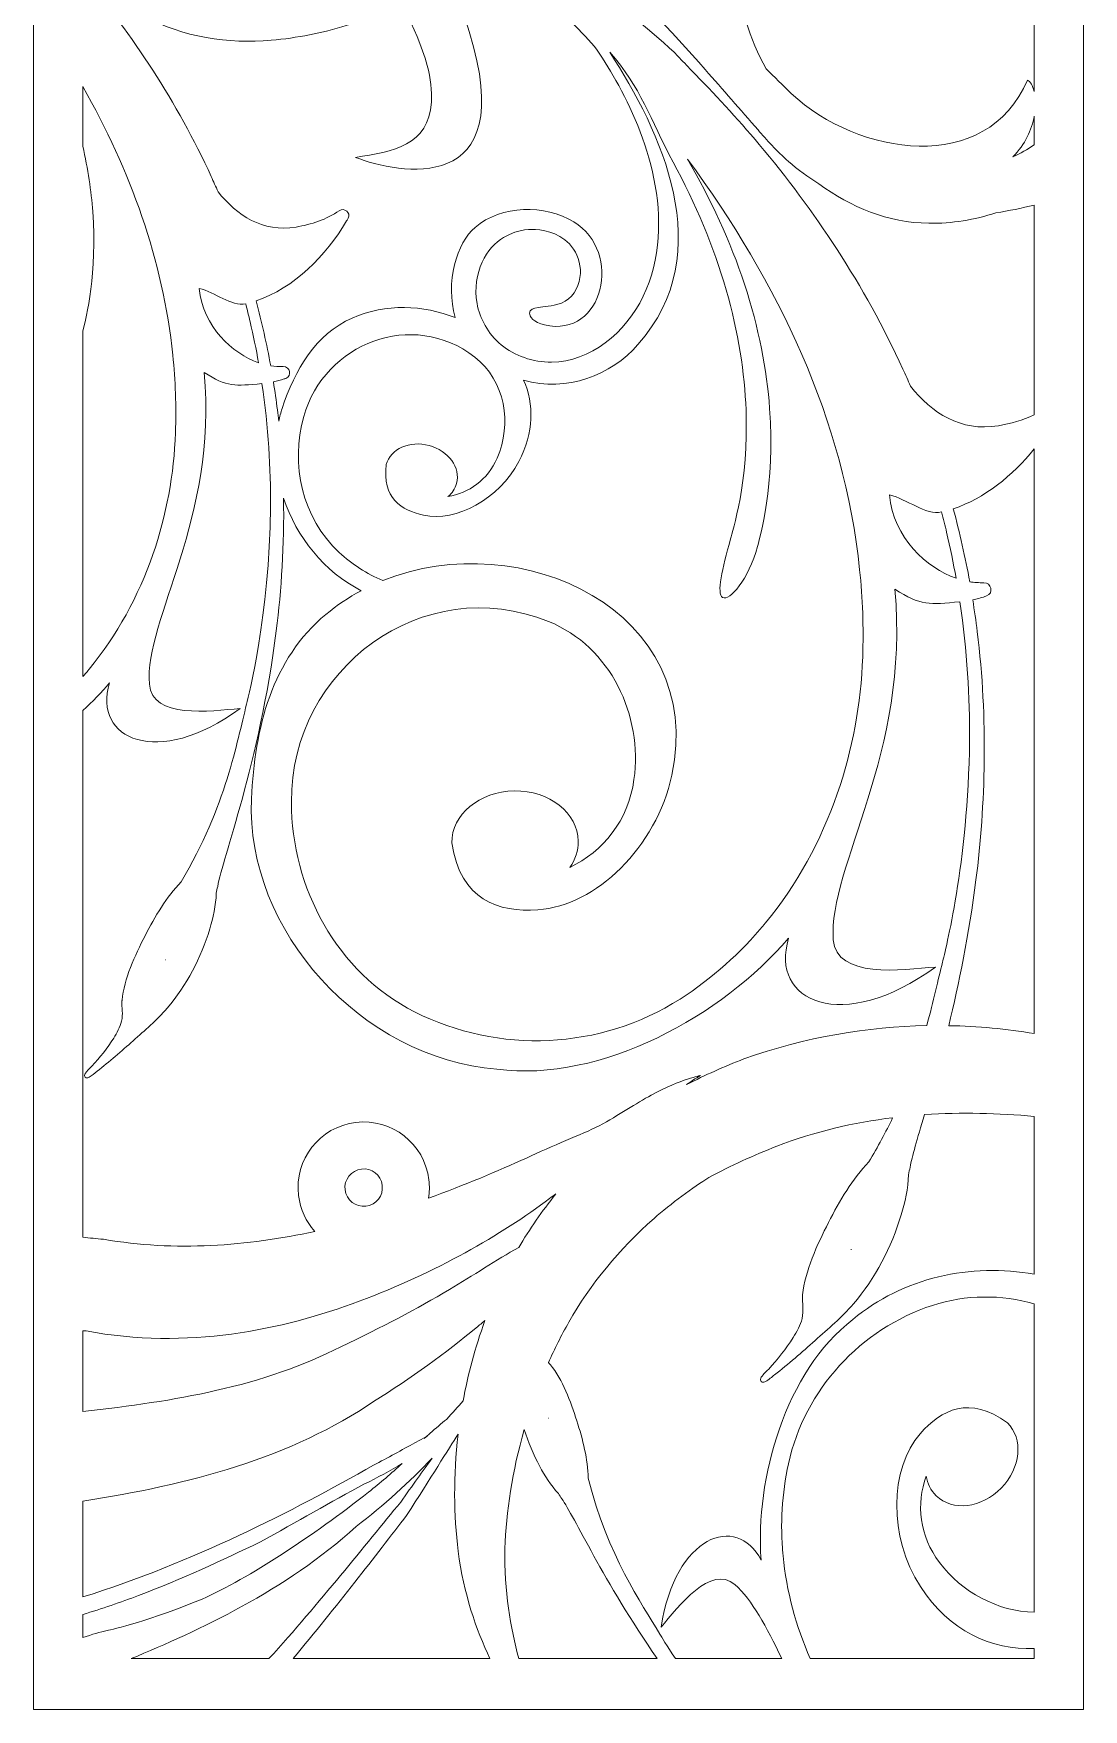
# Model space of a CAD drawing. Header units: centimetres. Extents: x -8.5 to 9.8, y -14.2 to 14.2.
# Drawn here: x -8.55 to -0.17, y -14.23 to -0.86 of the extents above; entities that cross this region are included whole.
import ezdxf

# ---------------------------------------------------------------- set-up
doc = ezdxf.new("R2010")
doc.units = ezdxf.units.CM
doc.header["$MEASUREMENT"] = 0
doc.layers.add('layer 1', color=7, linetype='Continuous')

msp = doc.modelspace()

# ---------------------------------------------------------------- linework, layer by layer
at = {"layer": 'layer 1', "color": 177, "lineweight": 9}
for points, knots in [([(-0.16679, 14.24162), (-0.16679, 14.24162), (-8.54814, 14.24162), (-8.54814, 14.24162), (-8.54814, 14.24162), (-8.54814, 14.24162), (-8.54814, -14.23494), (-8.54814, -14.23494), (-8.54814, -14.23494), (-8.54814, -14.23494), (-0.16679, -14.23494), (-0.16679, -14.23494), (-0.16679, -14.23494), (-0.16679, -14.23494), (-0.16679, 14.24162), (-0.16679, 14.24162)], [0, 0, 0, 0, 0.2, 0.2, 0.2, 0.2, 0.4, 0.4, 0.4, 0.4, 0.6, 0.6, 0.6, 0.6, 1, 1, 1, 1]), ([(-8.15466, -0.40144), (-8.15466, -0.40144), (-8.15466, -0.30771), (-8.15466, -0.30771), (-8.15466, -0.30771), (-8.09544, -0.37494), (-8.02406, -0.45727), (-7.94152, -0.52835), (-7.94152, -0.52835), (-7.85863, -0.60099), (-7.7674, -0.66594), (-7.66758, -0.71964), (-7.66758, -0.71964), (-7.35804, -0.89043), (-6.99063, -0.94423), (-6.65016, -0.91408), (-6.65016, -0.91408), (-6.44308, -0.89549), (-6.24541, -0.85657), (-6.05128, -0.79649), (-6.05128, -0.79649), (-5.91054, -0.75296), (-5.77877, -0.70708), (-5.63651, -0.58124), (-5.63651, -0.58124), (-5.9553, -0.58329), (-6.2897, -0.611), (-6.61143, -0.65195), (-6.61143, -0.65195), (-6.13258, -0.49921), (-6.14292, -0.00051), (-6.24439, 0.05022), (-6.24439, 0.05022), (-6.53435, -0.62961), (-7.44751, -0.48889), (-7.92192, -0.04586), (-7.92192, -0.04586), (-8.00128, 0.03245), (-8.07868, 0.10767), (-8.15466, 0.1802), (-8.15466, 0.1802), (-8.15466, 0.1802), (-8.15466, 2.74201), (-8.15466, 2.74201), (-8.15466, 2.74201), (-7.86337, 1.78289), (-7.20316, 1.0714), (-6.47067, 0.38582), (-6.47067, 0.38582), (-6.01772, -0.03813), (-5.58984, -0.47857), (-5.40504, -1.11497), (-5.40504, -1.11497), (-5.37694, -1.21811), (-5.36728, -1.32027), (-5.37223, -1.40723), (-5.37223, -1.40723), (-5.39209, -1.75596), (-5.67815, -1.80027), (-5.97802, -1.84935), (-5.97802, -1.84935), (-5.64076, -1.97768), (-4.6583, -2.18018), (-5.06998, -0.84509), (-5.06998, -0.84509), (-5.32318, -0.02399), (-6.27048, 0.87117), (-7.16163, 1.67992), (-7.16163, 1.67992), (-7.80978, 2.26813), (-8.177, 3.15393), (-8.14606, 3.51108), (-8.14606, 3.51108), (-8.14606, 3.51108), (-8.15417, 3.49352), (-8.15417, 3.49352), (-8.15417, 3.49352), (-8.15417, 3.49352), (-8.15466, 3.50298), (-8.15466, 3.50298), (-8.15466, 3.50298), (-8.15466, 3.50298), (-8.15466, 3.81947), (-8.15466, 3.81947), (-8.15466, 3.81947), (-8.14759, 3.9558), (-8.13085, 4.10242), (-8.10036, 4.25738), (-8.10036, 4.25738), (-8.05329, 4.47213), (-7.96217, 4.69158), (-7.83162, 4.90267), (-7.83162, 4.90267), (-7.70717, 5.03348), (-7.47244, 5.25689), (-7.24662, 5.39449), (-7.24662, 5.39449), (-6.75319, 5.70134), (-6.20354, 5.86312), (-5.44765, 5.92776), (-5.44765, 5.92776), (-4.87481, 6.0281), (-4.29782, 5.98097), (-3.76162, 5.86491), (-3.76162, 5.86491), (-3.83066, 5.78776), (-3.87761, 5.68933), (-3.89103, 5.5786), (-3.89103, 5.5786), (-3.90108, 5.49621), (-3.89142, 5.41605), (-3.86581, 5.34273), (-3.86581, 5.34273), (-4.2961, 5.61073), (-4.80454, 5.78378), (-5.36112, 5.72834), (-5.36112, 5.72834), (-5.8729, 5.67736), (-6.35985, 5.44843), (-6.72446, 5.09636), (-6.72446, 5.09636), (-6.90663, 4.91943), (-7.05844, 4.71349), (-7.17243, 4.48846), (-7.17243, 4.48846), (-7.2861, 4.26314), (-7.35881, 4.01962), (-7.3988, 3.77343), (-7.3988, 3.77343), (-7.50923, 3.1052), (-7.36326, 2.40576), (-7.00445, 1.84269), (-7.00445, 1.84269), (-6.41371, 0.89269), (-4.85401, -0.10163), (-4.06883, -0.96251), (-4.06883, -0.96251), (-4.01459, -1.04243), (-3.95741, -1.13393), (-3.89915, -1.23477), (-3.89915, -1.23477), (-3.77808, -1.45141), (-3.65618, -1.71735), (-3.59535, -2.01962), (-3.59535, -2.01962), (-3.53438, -2.31879), (-3.53956, -2.66333), (-3.68158, -2.95757), (-3.68158, -2.95757), (-3.81891, -3.24665), (-4.10744, -3.48124), (-4.4129, -3.483), (-4.4129, -3.483), (-4.5615, -3.48412), (-4.70835, -3.4314), (-4.8142, -3.34448), (-4.8142, -3.34448), (-4.92109, -3.25737), (-4.98623, -3.13381), (-5.00768, -3.01493), (-5.00768, -3.01493), (-5.0298, -2.894), (-5.00944, -2.77809), (-4.96762, -2.68578), (-4.96762, -2.68578), (-4.92654, -2.59347), (-4.86112, -2.52867), (-4.79745, -2.48898), (-4.79745, -2.48898), (-4.66707, -2.40954), (-4.56115, -2.42471), (-4.54059, -2.42332), (-4.54059, -2.42332), (-4.45219, -2.43248), (-4.32105, -2.45944), (-4.23717, -2.58083), (-4.23717, -2.58083), (-4.19691, -2.64052), (-4.17284, -2.72248), (-4.18636, -2.80727), (-4.18636, -2.80727), (-4.1989, -2.89151), (-4.25019, -2.97976), (-4.33392, -3.01118), (-4.33392, -3.01118), (-4.41667, -3.04227), (-4.4746, -3.03833), (-4.51711, -3.04581), (-4.51711, -3.04581), (-4.5594, -3.05074), (-4.58867, -3.0627), (-4.58865, -3.09118), (-4.58865, -3.09118), (-4.58987, -3.11754), (-4.55712, -3.16672), (-4.46915, -3.1857), (-4.46915, -3.1857), (-3.99662, -3.29486), (-3.84139, -2.60298), (-4.23516, -2.36289), (-4.23516, -2.36289), (-4.46438, -2.22316), (-4.81507, -2.22872), (-5.02356, -2.40711), (-5.02356, -2.40711), (-5.16599, -2.52899), (-5.26509, -2.84561), (-5.18099, -3.12783), (-5.18099, -3.12783), (-5.43652, -3.02594), (-5.73632, -3.0126), (-6.00336, -3.13093), (-6.00336, -3.13093), (-6.2973, -3.26118), (-6.46049, -3.54165), (-6.56374, -3.85306), (-6.56374, -3.85306), (-6.57461, -3.88584), (-6.58361, -3.91907), (-6.59102, -3.95259), (-6.59102, -3.95259), (-6.59426, -3.92325), (-6.59772, -3.89387), (-6.60138, -3.86444), (-6.60138, -3.86444), (-6.61047, -3.78993), (-6.62113, -3.71504), (-6.63321, -3.64043), (-6.63321, -3.64043), (-6.60449, -3.63419), (-6.5756, -3.62652), (-6.54743, -3.61713), (-6.54743, -3.61713), (-6.54351, -3.61549), (-6.53935, -3.61421), (-6.53493, -3.61263), (-6.53493, -3.61263), (-6.48198, -3.59365), (-6.50163, -3.51674), (-6.55518, -3.5183), (-6.55518, -3.5183), (-6.58969, -3.51925), (-6.62262, -3.51697), (-6.65458, -3.51202), (-6.65458, -3.51202), (-6.68625, -3.33894), (-6.72506, -3.16548), (-6.77163, -2.99346), (-6.77163, -2.99346), (-6.46895, -2.89363), (-6.21264, -2.63169), (-6.04892, -2.35555), (-6.04892, -2.35555), (-6.04432, -2.34871), (-6.04038, -2.34154), (-6.03607, -2.33425), (-6.03607, -2.33425), (-6.01105, -2.28996), (-6.06997, -2.24737), (-6.10808, -2.27396), (-6.10808, -2.27396), (-6.20877, -2.34347), (-6.33139, -2.38481), (-6.45147, -2.40438), (-6.45147, -2.40438), (-6.72187, -2.44798), (-6.9233, -2.313), (-7.07533, -2.12291), (-7.07533, -2.12291), (-7.09291, -2.08217), (-7.11116, -2.04198), (-7.1294, -2.00168), (-7.1294, -2.00168), (-7.40046, -1.40756), (-7.76213, -0.86631), (-8.14956, -0.4075), (-8.14956, -0.4075), (-8.14956, -0.4075), (-8.15466, -0.40144), (-8.15466, -0.40144)], [0, 0, 0, 0, 0.01408451, 0.01408451, 0.01408451, 0.01408451, 0.02816901, 0.02816901, 0.02816901, 0.02816901, 0.04225352, 0.04225352, 0.04225352, 0.04225352, 0.05633803, 0.05633803, 0.05633803, 0.05633803, 0.07042254, 0.07042254, 0.07042254, 0.07042254, 0.08450704, 0.08450704, 0.08450704, 0.08450704, 0.09859155, 0.09859155, 0.09859155, 0.09859155, 0.11267606, 0.11267606, 0.11267606, 0.11267606, 0.12676056, 0.12676056, 0.12676056, 0.12676056, 0.14084507, 0.14084507, 0.14084507, 0.14084507, 0.15492958, 0.15492958, 0.15492958, 0.15492958, 0.16901408, 0.16901408, 0.16901408, 0.16901408, 0.18309859, 0.18309859, 0.18309859, 0.18309859, 0.1971831, 0.1971831, 0.1971831, 0.1971831, 0.21126761, 0.21126761, 0.21126761, 0.21126761, 0.22535211, 0.22535211, 0.22535211, 0.22535211, 0.23943662, 0.23943662, 0.23943662, 0.23943662, 0.25352113, 0.25352113, 0.25352113, 0.25352113, 0.26760563, 0.26760563, 0.26760563, 0.26760563, 0.28169014, 0.28169014, 0.28169014, 0.28169014, 0.29577465, 0.29577465, 0.29577465, 0.29577465, 0.30985915, 0.30985915, 0.30985915, 0.30985915, 0.32394366, 0.32394366, 0.32394366, 0.32394366, 0.33802817, 0.33802817, 0.33802817, 0.33802817, 0.35211268, 0.35211268, 0.35211268, 0.35211268, 0.36619718, 0.36619718, 0.36619718, 0.36619718, 0.38028169, 0.38028169, 0.38028169, 0.38028169, 0.3943662, 0.3943662, 0.3943662, 0.3943662, 0.4084507, 0.4084507, 0.4084507, 0.4084507, 0.42253521, 0.42253521, 0.42253521, 0.42253521, 0.43661972, 0.43661972, 0.43661972, 0.43661972, 0.45070423, 0.45070423, 0.45070423, 0.45070423, 0.46478873, 0.46478873, 0.46478873, 0.46478873, 0.47887324, 0.47887324, 0.47887324, 0.47887324, 0.49295775, 0.49295775, 0.49295775, 0.49295775, 0.50704225, 0.50704225, 0.50704225, 0.50704225, 0.52112676, 0.52112676, 0.52112676, 0.52112676, 0.53521127, 0.53521127, 0.53521127, 0.53521127, 0.54929577, 0.54929577, 0.54929577, 0.54929577, 0.56338028, 0.56338028, 0.56338028, 0.56338028, 0.57746479, 0.57746479, 0.57746479, 0.57746479, 0.5915493, 0.5915493, 0.5915493, 0.5915493, 0.6056338, 0.6056338, 0.6056338, 0.6056338, 0.61971831, 0.61971831, 0.61971831, 0.61971831, 0.63380282, 0.63380282, 0.63380282, 0.63380282, 0.64788732, 0.64788732, 0.64788732, 0.64788732, 0.66197183, 0.66197183, 0.66197183, 0.66197183, 0.67605634, 0.67605634, 0.67605634, 0.67605634, 0.69014085, 0.69014085, 0.69014085, 0.69014085, 0.70422535, 0.70422535, 0.70422535, 0.70422535, 0.71830986, 0.71830986, 0.71830986, 0.71830986, 0.73239437, 0.73239437, 0.73239437, 0.73239437, 0.74647887, 0.74647887, 0.74647887, 0.74647887, 0.76056338, 0.76056338, 0.76056338, 0.76056338, 0.77464789, 0.77464789, 0.77464789, 0.77464789, 0.78873239, 0.78873239, 0.78873239, 0.78873239, 0.8028169, 0.8028169, 0.8028169, 0.8028169, 0.81690141, 0.81690141, 0.81690141, 0.81690141, 0.83098592, 0.83098592, 0.83098592, 0.83098592, 0.84507042, 0.84507042, 0.84507042, 0.84507042, 0.85915493, 0.85915493, 0.85915493, 0.85915493, 0.87323944, 0.87323944, 0.87323944, 0.87323944, 0.88732394, 0.88732394, 0.88732394, 0.88732394, 0.90140845, 0.90140845, 0.90140845, 0.90140845, 0.91549296, 0.91549296, 0.91549296, 0.91549296, 0.92957746, 0.92957746, 0.92957746, 0.92957746, 0.94366197, 0.94366197, 0.94366197, 0.94366197, 0.95774648, 0.95774648, 0.95774648, 0.95774648, 0.97183099, 0.97183099, 0.97183099, 0.97183099, 1, 1, 1, 1]), ([(-0.56028, 1.64012), (-0.56028, 1.64012), (-0.56028, 0.5022), (-0.56028, 0.5022), (-0.56028, 0.5022), (-0.92166, 0.62157), (-1.31033, 0.59526), (-1.56233, 0.41685), (-1.56233, 0.41685), (-1.81167, 0.24035), (-1.97975, -0.01315), (-1.75414, -0.39946), (-1.75414, -0.39946), (-1.61911, -0.57017), (-1.33885, -0.57413), (-1.12897, -0.40802), (-1.12897, -0.40802), (-0.91735, -0.24197), (-0.85557, 0.03116), (-0.99012, 0.20125), (-0.99012, 0.20125), (-1.03534, 0.2593), (-1.09716, 0.29815), (-1.16661, 0.31728), (-1.16661, 0.31728), (-0.96566, 0.36597), (-0.75146, 0.3458), (-0.56028, 0.24662), (-0.56028, 0.24662), (-0.56028, 0.24662), (-0.56028, -1.32229), (-0.56028, -1.32229), (-0.56028, -1.32229), (-0.57119, -1.27595), (-0.59024, -1.24305), (-0.61363, -1.23136), (-0.61363, -1.23136), (-0.93957, -1.99556), (-1.96605, -1.83737), (-2.49934, -1.33939), (-2.49934, -1.33939), (-2.56773, -1.2719), (-2.63485, -1.20641), (-2.70093, -1.14278), (-2.70093, -1.14278), (-2.96356, -0.66532), (-3.02239, -0.08009), (-2.79315, 0.43032), (-2.79315, 0.43032), (-2.49685, 1.08918), (-1.86512, 1.5576), (-1.14421, 1.63737), (-1.14421, 1.63737), (-0.94773, 1.65905), (-0.75247, 1.65916), (-0.56028, 1.64012)], [0, 0, 0, 0, 0.06666667, 0.06666667, 0.06666667, 0.06666667, 0.13333333, 0.13333333, 0.13333333, 0.13333333, 0.2, 0.2, 0.2, 0.2, 0.26666667, 0.26666667, 0.26666667, 0.26666667, 0.33333333, 0.33333333, 0.33333333, 0.33333333, 0.4, 0.4, 0.4, 0.4, 0.46666667, 0.46666667, 0.46666667, 0.46666667, 0.53333333, 0.53333333, 0.53333333, 0.53333333, 0.6, 0.6, 0.6, 0.6, 0.66666667, 0.66666667, 0.66666667, 0.66666667, 0.73333333, 0.73333333, 0.73333333, 0.73333333, 0.8, 0.8, 0.8, 0.8, 0.86666667, 0.86666667, 0.86666667, 0.86666667, 1, 1, 1, 1]), ([(-0.56028, -2.22916), (-0.56028, -2.22916), (-0.56028, -3.90216), (-0.56028, -3.90216), (-0.56028, -3.90216), (-0.65027, -3.94617), (-0.74907, -3.97473), (-0.84641, -3.99057), (-0.84641, -3.99057), (-1.15036, -4.03959), (-1.3768, -3.88784), (-1.54768, -3.67417), (-1.54768, -3.67417), (-1.56745, -3.62839), (-1.58795, -3.5832), (-1.60846, -3.53792), (-1.60846, -3.53792), (-1.91316, -2.87006), (-2.31972, -2.26163), (-2.75523, -1.74589), (-2.75523, -1.74589), (-2.93315, -1.53406), (-3.11505, -1.33745), (-3.29658, -1.15604), (-3.29658, -1.15604), (-3.33212, -1.11743), (-3.36808, -1.07876), (-3.40454, -1.04038), (-3.40454, -1.04038), (-3.6849, -0.74584), (-5.41202, 0.54928), (-5.7043, 0.70219), (-5.7043, 0.70219), (-5.11881, 0.46344), (-4.54856, 0.15306), (-4.06879, -0.26013), (-4.06879, -0.26013), (-3.75222, -0.52812), (-3.46543, -0.8316), (-3.18579, -1.14858), (-3.18579, -1.14858), (-3.04562, -1.30698), (-2.90644, -1.46816), (-2.76455, -1.62966), (-2.76455, -1.62966), (-2.6973, -1.70595), (-2.61581, -1.80038), (-2.52137, -1.88174), (-2.52137, -1.88174), (-2.44685, -1.94706), (-2.36628, -2.00682), (-2.2796, -2.05902), (-2.2796, -2.05902), (-2.02064, -2.24748), (-1.73047, -2.37011), (-1.40209, -2.37441), (-1.40209, -2.37441), (-1.21633, -2.37685), (-1.03592, -2.34666), (-0.86561, -2.2907), (-0.86561, -2.2907), (-0.76227, -2.27499), (-0.66069, -2.25452), (-0.56028, -2.22916)], [0, 0, 0, 0, 0.05882353, 0.05882353, 0.05882353, 0.05882353, 0.11764706, 0.11764706, 0.11764706, 0.11764706, 0.17647059, 0.17647059, 0.17647059, 0.17647059, 0.23529412, 0.23529412, 0.23529412, 0.23529412, 0.29411765, 0.29411765, 0.29411765, 0.29411765, 0.35294118, 0.35294118, 0.35294118, 0.35294118, 0.41176471, 0.41176471, 0.41176471, 0.41176471, 0.47058824, 0.47058824, 0.47058824, 0.47058824, 0.52941176, 0.52941176, 0.52941176, 0.52941176, 0.58823529, 0.58823529, 0.58823529, 0.58823529, 0.64705882, 0.64705882, 0.64705882, 0.64705882, 0.70588235, 0.70588235, 0.70588235, 0.70588235, 0.76470588, 0.76470588, 0.76470588, 0.76470588, 0.82352941, 0.82352941, 0.82352941, 0.82352941, 0.88235294, 0.88235294, 0.88235294, 0.88235294, 1, 1, 1, 1]), ([(-5.76085, -5.22634), (-5.88746, -5.17175), (-6.00562, -5.09604), (-6.10896, -5.00088), (-6.10896, -5.00088), (-6.40528, -4.72777), (-6.4975, -4.2968), (-6.39141, -3.91785), (-6.39141, -3.91785), (-6.22655, -3.32833), (-5.51985, -3.05878), (-5.02646, -3.44174), (-5.02646, -3.44174), (-4.7824, -3.63193), (-4.72756, -3.97553), (-4.84698, -4.24868), (-4.84698, -4.24868), (-4.92319, -4.42312), (-5.07365, -4.52815), (-5.24082, -4.55619), (-5.24082, -4.55619), (-5.20712, -4.52935), (-5.18225, -4.49342), (-5.17103, -4.45087), (-5.17103, -4.45087), (-5.13702, -4.32567), (-5.23522, -4.18996), (-5.39068, -4.14837), (-5.39068, -4.14837), (-5.5452, -4.10636), (-5.69844, -4.17444), (-5.73257, -4.3001), (-5.73257, -4.3001), (-5.76582, -4.56566), (-5.61374, -4.66558), (-5.43509, -4.70404), (-5.43509, -4.70404), (-5.17462, -4.76012), (-4.83208, -4.5753), (-4.6738, -4.2757), (-4.6738, -4.2757), (-4.55092, -4.04308), (-4.55303, -3.8183), (-4.63622, -3.62602), (-4.63622, -3.62602), (-4.2938, -3.7238), (-3.93463, -3.58868), (-3.72326, -3.34253), (-3.72326, -3.34253), (-3.07058, -2.60535), (-3.54519, -1.63474), (-3.94707, -1.00991), (-3.94707, -1.00991), (-3.70001, -1.2888), (-3.62888, -1.54003), (-3.44207, -1.88703), (-3.44207, -1.88703), (-3.26396, -2.21645), (-3.11746, -2.56487), (-3.01976, -2.90472), (-3.01976, -2.90472), (-2.92036, -3.24479), (-2.87129, -3.57508), (-2.86076, -3.86357), (-2.86076, -3.86357), (-2.83875, -4.44275), (-2.96931, -4.83504), (-2.98359, -4.89291), (-2.98359, -4.89291), (-3.04929, -5.13334), (-3.09835, -5.32923), (-3.04734, -5.36094), (-3.04734, -5.36094), (-2.99323, -5.39457), (-2.8402, -5.21619), (-2.76878, -4.95334), (-2.76878, -4.95334), (-2.7526, -4.89042), (-2.62723, -4.4616), (-2.67229, -3.85256), (-2.67229, -3.85256), (-2.69409, -3.54994), (-2.75859, -3.20711), (-2.87367, -2.85958), (-2.87367, -2.85958), (-2.98407, -2.52268), (-3.14088, -2.18298), (-3.32669, -1.86321), (-3.32669, -1.86321), (-2.60485, -2.84416), (-2.07465, -3.94664), (-1.95345, -5.13995), (-1.95345, -5.13995), (-1.92926, -5.36811), (-1.92114, -5.60027), (-1.92924, -5.83495), (-1.92924, -5.83495), (-1.94228, -6.2062), (-2.0105, -6.57705), (-2.13209, -6.92694), (-2.13209, -6.92694), (-2.26225, -7.30125), (-2.45329, -7.65264), (-2.70478, -7.95759), (-2.70478, -7.95759), (-2.70833, -7.96063), (-2.71177, -7.96503), (-2.71399, -7.96876), (-2.71399, -7.96876), (-2.90486, -8.19768), (-3.12914, -8.39992), (-3.38688, -8.56526), (-3.38688, -8.56526), (-4.02079, -8.97159), (-4.83649, -9.00601), (-5.50584, -8.66774), (-5.50584, -8.66774), (-6.1298, -8.35202), (-6.4877, -7.67614), (-6.48992, -6.99326), (-6.48992, -6.99326), (-6.49369, -5.93103), (-5.44141, -5.14656), (-4.43646, -5.55243), (-4.43646, -5.55243), (-3.93895, -5.75446), (-3.68476, -6.30215), (-3.75487, -6.81468), (-3.75487, -6.81468), (-3.79959, -7.142), (-4.00108, -7.38851), (-4.26691, -7.51447), (-4.26691, -7.51447), (-4.22335, -7.45369), (-4.19881, -7.38196), (-4.20022, -7.30559), (-4.20022, -7.30559), (-4.20267, -7.08047), (-4.43087, -6.90037), (-4.71009, -6.90452), (-4.71009, -6.90452), (-4.98795, -6.9075), (-5.21155, -7.0937), (-5.20908, -7.31964), (-5.20908, -7.31964), (-5.13891, -7.77873), (-4.83774, -7.87357), (-4.52127, -7.85322), (-4.52127, -7.85322), (-4.05985, -7.82358), (-3.57543, -7.35292), (-3.45299, -6.77781), (-3.45299, -6.77781), (-3.17436, -5.46892), (-4.6567, -4.78123), (-5.76085, -5.22634)], [0, 0, 0, 0, 0.025, 0.025, 0.025, 0.025, 0.05, 0.05, 0.05, 0.05, 0.075, 0.075, 0.075, 0.075, 0.1, 0.1, 0.1, 0.1, 0.125, 0.125, 0.125, 0.125, 0.15, 0.15, 0.15, 0.15, 0.175, 0.175, 0.175, 0.175, 0.2, 0.2, 0.2, 0.2, 0.225, 0.225, 0.225, 0.225, 0.25, 0.25, 0.25, 0.25, 0.275, 0.275, 0.275, 0.275, 0.3, 0.3, 0.3, 0.3, 0.325, 0.325, 0.325, 0.325, 0.35, 0.35, 0.35, 0.35, 0.375, 0.375, 0.375, 0.375, 0.4, 0.4, 0.4, 0.4, 0.425, 0.425, 0.425, 0.425, 0.45, 0.45, 0.45, 0.45, 0.475, 0.475, 0.475, 0.475, 0.5, 0.5, 0.5, 0.5, 0.525, 0.525, 0.525, 0.525, 0.55, 0.55, 0.55, 0.55, 0.575, 0.575, 0.575, 0.575, 0.6, 0.6, 0.6, 0.6, 0.625, 0.625, 0.625, 0.625, 0.65, 0.65, 0.65, 0.65, 0.675, 0.675, 0.675, 0.675, 0.7, 0.7, 0.7, 0.7, 0.725, 0.725, 0.725, 0.725, 0.75, 0.75, 0.75, 0.75, 0.775, 0.775, 0.775, 0.775, 0.8, 0.8, 0.8, 0.8, 0.825, 0.825, 0.825, 0.825, 0.85, 0.85, 0.85, 0.85, 0.875, 0.875, 0.875, 0.875, 0.9, 0.9, 0.9, 0.9, 0.925, 0.925, 0.925, 0.925, 0.95, 0.95, 0.95, 0.95, 1, 1, 1, 1]), ([(-8.15466, -5.99236), (-8.15466, -5.99236), (-8.15466, -3.23462), (-8.15466, -3.23462), (-8.15466, -3.23462), (-8.1265, -3.12738), (-8.03967, -2.76951), (-8.07578, -2.2816), (-8.07578, -2.2816), (-8.08755, -2.11815), (-8.11331, -1.94153), (-8.15466, -1.75877), (-8.15466, -1.75877), (-8.15466, -1.75877), (-8.15466, -1.2842), (-8.15466, -1.2842), (-8.15466, -1.2842), (-7.77636, -1.9505), (-7.51337, -2.66801), (-7.4363, -3.42686), (-7.4363, -3.42686), (-7.41476, -3.62984), (-7.40755, -3.83636), (-7.41476, -4.04512), (-7.41476, -4.04512), (-7.42637, -4.37539), (-7.48705, -4.70529), (-7.59521, -5.01657), (-7.59521, -5.01657), (-7.711, -5.34954), (-7.88095, -5.66215), (-8.10467, -5.93342), (-8.10467, -5.93342), (-8.10784, -5.93613), (-8.11089, -5.94005), (-8.11288, -5.94337), (-8.11288, -5.94337), (-8.12662, -5.95985), (-8.14053, -5.97619), (-8.15466, -5.99236)], [0, 0, 0, 0, 0.09090909, 0.09090909, 0.09090909, 0.09090909, 0.18181818, 0.18181818, 0.18181818, 0.18181818, 0.27272727, 0.27272727, 0.27272727, 0.27272727, 0.36363636, 0.36363636, 0.36363636, 0.36363636, 0.45454545, 0.45454545, 0.45454545, 0.45454545, 0.54545455, 0.54545455, 0.54545455, 0.54545455, 0.63636364, 0.63636364, 0.63636364, 0.63636364, 0.72727273, 0.72727273, 0.72727273, 0.72727273, 0.81818182, 0.81818182, 0.81818182, 0.81818182, 1, 1, 1, 1]), ([(-0.56028, -1.52068), (-0.56028, -1.52068), (-0.56028, -1.74942), (-0.56028, -1.74942), (-0.56028, -1.74942), (-0.61486, -1.78531), (-0.67157, -1.81701), (-0.72994, -1.84457), (-0.72994, -1.84457), (-0.63162, -1.74508), (-0.5802, -1.62693), (-0.56028, -1.52068)], [0, 0, 0, 0, 0.25, 0.25, 0.25, 0.25, 0.5, 0.5, 0.5, 0.5, 1, 1, 1, 1]), ([(-6.85438, -3.01638), (-6.84176, -3.06461), (-6.83005, -3.11306), (-6.81893, -3.16083), (-6.81893, -3.16083), (-6.79316, -3.27024), (-6.77084, -3.37929), (-6.75161, -3.48717), (-6.75161, -3.48717), (-6.96118, -3.41272), (-7.19496, -3.20266), (-7.22472, -2.89495), (-7.22472, -2.89495), (-7.10182, -2.92349), (-6.96777, -3.04181), (-6.85438, -3.01638)], [0, 0, 0, 0, 0.2, 0.2, 0.2, 0.2, 0.4, 0.4, 0.4, 0.4, 0.6, 0.6, 0.6, 0.6, 1, 1, 1, 1]), ([(-8.15466, -10.46643), (-8.15466, -10.46643), (-8.15466, -6.26273), (-8.15466, -6.26273), (-8.15466, -6.26273), (-8.0769, -6.19162), (-8.00515, -6.11798), (-7.9407, -6.04311), (-7.9407, -6.04311), (-8.0804, -6.4906), (-7.55733, -6.73134), (-6.89872, -6.24669), (-6.89872, -6.24669), (-7.13635, -6.26893), (-7.60392, -6.32963), (-7.62357, -6.05387), (-7.62357, -6.05387), (-7.66089, -5.52972), (-7.07651, -4.73793), (-7.18648, -3.56443), (-7.18648, -3.56443), (-7.00516, -3.68258), (-6.93745, -3.67348), (-6.72498, -3.65415), (-6.72498, -3.65415), (-6.67337, -4.00216), (-6.65458, -4.33471), (-6.65611, -4.63629), (-6.65611, -4.63629), (-6.66567, -5.52201), (-6.83099, -6.13076), (-6.84701, -6.21246), (-6.84701, -6.21246), (-6.92889, -6.52119), (-7.00603, -7.01888), (-7.37078, -7.63092), (-7.37078, -7.63092), (-7.48543, -7.74905), (-7.57915, -7.90768), (-7.65759, -8.06036), (-7.65759, -8.06036), (-7.73765, -8.21725), (-7.82563, -8.40653), (-7.84128, -8.57369), (-7.84128, -8.57369), (-7.84167, -8.57465), (-7.84165, -8.5751), (-7.84132, -8.57618), (-7.84132, -8.57618), (-7.84147, -8.57687), (-7.84171, -8.57757), (-7.84182, -8.57859), (-7.84182, -8.57859), (-7.84509, -8.63475), (-7.83143, -8.68412), (-7.84547, -8.74324), (-7.84547, -8.74324), (-7.8561, -8.78909), (-7.88258, -8.83584), (-7.90805, -8.87671), (-7.90805, -8.87671), (-7.95839, -8.95777), (-8.01993, -9.03219), (-8.08239, -9.10184), (-8.08239, -9.10184), (-8.09452, -9.11455), (-8.11068, -9.12846), (-8.1233, -9.14406), (-8.1233, -9.14406), (-8.12904, -9.15047), (-8.13389, -9.15728), (-8.13748, -9.16419), (-8.13748, -9.16419), (-8.1479, -9.18445), (-8.13261, -9.19944), (-8.11574, -9.19366), (-8.11574, -9.19366), (-8.11228, -9.19287), (-8.10826, -9.19098), (-8.10444, -9.18876), (-8.10444, -9.18876), (-8.08272, -9.17751), (-8.05949, -9.1566), (-8.04069, -9.1418), (-8.04069, -9.1418), (-7.94256, -9.0658), (-7.84723, -8.98261), (-7.7531, -8.89812), (-7.7531, -8.89812), (-7.66033, -8.81479), (-7.56518, -8.73628), (-7.4805, -8.63802), (-7.4805, -8.63802), (-7.3267, -8.45826), (-7.21017, -8.23534), (-7.14167, -8.00644), (-7.14167, -8.00644), (-7.11583, -7.92124), (-7.0915, -7.81481), (-7.08955, -7.72099), (-7.08955, -7.72099), (-7.08536, -7.70331), (-7.08174, -7.68553), (-7.07811, -7.66705), (-7.07811, -7.66705), (-7.04, -7.44479), (-6.74643, -6.69058), (-6.61019, -5.62762), (-6.61019, -5.62762), (-6.56918, -5.29931), (-6.54569, -4.94169), (-6.55226, -4.56813), (-6.55226, -4.56813), (-6.44917, -4.87853), (-6.22713, -5.156), (-5.93276, -5.3067), (-5.93276, -5.3067), (-6.03151, -5.35952), (-6.12604, -5.42237), (-6.21447, -5.49585), (-6.21447, -5.49585), (-6.64357, -5.8524), (-6.7833, -6.39786), (-6.80829, -6.96667), (-6.80829, -6.96667), (-6.85453, -8.01984), (-5.93116, -9.03698), (-4.84868, -9.12582), (-4.84868, -9.12582), (-4.01065, -9.2339), (-3.04797, -8.69371), (-2.52046, -8.08088), (-2.52046, -8.08088), (-2.67749, -8.58393), (-2.08951, -8.85452), (-1.34917, -8.30974), (-1.34917, -8.30974), (-1.61628, -8.33474), (-2.14188, -8.40296), (-2.16397, -8.09298), (-2.16397, -8.09298), (-2.20592, -7.50376), (-1.549, -6.61375), (-1.67263, -5.29458), (-1.67263, -5.29458), (-1.46882, -5.4274), (-1.3927, -5.4172), (-1.15386, -5.39546), (-1.15386, -5.39546), (-1.09583, -5.78666), (-1.07472, -6.16048), (-1.07644, -6.49947), (-1.07644, -6.49947), (-1.08721, -7.49513), (-1.27303, -8.17941), (-1.29104, -8.27126), (-1.29104, -8.27126), (-1.32746, -8.40857), (-1.36308, -8.57915), (-1.41819, -8.77777), (-1.41819, -8.77777), (-1.88754, -8.78631), (-2.37879, -8.86627), (-2.87895, -9.04322), (-2.87895, -9.04322), (-3.03605, -9.10411), (-3.18827, -9.17267), (-3.33445, -9.24773), (-3.33445, -9.24773), (-3.26482, -9.19804), (-3.22316, -9.17675), (-3.22438, -9.175), (-3.22438, -9.175), (-3.22181, -9.17863), (-3.37413, -9.19884), (-3.61657, -9.3321), (-3.61657, -9.3321), (-3.73628, -9.39665), (-3.87671, -9.49249), (-4.03347, -9.5776), (-4.03347, -9.5776), (-4.17504, -9.6468), (-4.40534, -9.73634), (-4.61389, -9.83407), (-4.61389, -9.83407), (-4.84183, -9.93701), (-5.1056, -10.0498), (-5.39481, -10.15434), (-5.39481, -10.15434), (-5.38708, -10.10675), (-5.38584, -10.05734), (-5.39196, -10.00708), (-5.39196, -10.00708), (-5.42703, -9.71926), (-5.68818, -9.5153), (-5.97599, -9.55012), (-5.97599, -9.55012), (-6.26344, -9.58531), (-6.46754, -9.84601), (-6.43249, -10.13334), (-6.43249, -10.13334), (-6.41907, -10.24407), (-6.37212, -10.34244), (-6.30307, -10.4196), (-6.30307, -10.4196), (-6.83927, -10.53568), (-7.41628, -10.58285), (-7.98911, -10.48251), (-7.98911, -10.48251), (-8.04543, -10.47769), (-8.10056, -10.47235), (-8.15466, -10.46643)], [0, 0, 0, 0, 0.01851852, 0.01851852, 0.01851852, 0.01851852, 0.03703704, 0.03703704, 0.03703704, 0.03703704, 0.05555556, 0.05555556, 0.05555556, 0.05555556, 0.07407407, 0.07407407, 0.07407407, 0.07407407, 0.09259259, 0.09259259, 0.09259259, 0.09259259, 0.11111111, 0.11111111, 0.11111111, 0.11111111, 0.12962963, 0.12962963, 0.12962963, 0.12962963, 0.14814815, 0.14814815, 0.14814815, 0.14814815, 0.16666667, 0.16666667, 0.16666667, 0.16666667, 0.18518519, 0.18518519, 0.18518519, 0.18518519, 0.2037037, 0.2037037, 0.2037037, 0.2037037, 0.22222222, 0.22222222, 0.22222222, 0.22222222, 0.24074074, 0.24074074, 0.24074074, 0.24074074, 0.25925926, 0.25925926, 0.25925926, 0.25925926, 0.27777778, 0.27777778, 0.27777778, 0.27777778, 0.2962963, 0.2962963, 0.2962963, 0.2962963, 0.31481481, 0.31481481, 0.31481481, 0.31481481, 0.33333333, 0.33333333, 0.33333333, 0.33333333, 0.35185185, 0.35185185, 0.35185185, 0.35185185, 0.37037037, 0.37037037, 0.37037037, 0.37037037, 0.38888889, 0.38888889, 0.38888889, 0.38888889, 0.40740741, 0.40740741, 0.40740741, 0.40740741, 0.42592593, 0.42592593, 0.42592593, 0.42592593, 0.44444444, 0.44444444, 0.44444444, 0.44444444, 0.46296296, 0.46296296, 0.46296296, 0.46296296, 0.48148148, 0.48148148, 0.48148148, 0.48148148, 0.5, 0.5, 0.5, 0.5, 0.51851852, 0.51851852, 0.51851852, 0.51851852, 0.53703704, 0.53703704, 0.53703704, 0.53703704, 0.55555556, 0.55555556, 0.55555556, 0.55555556, 0.57407407, 0.57407407, 0.57407407, 0.57407407, 0.59259259, 0.59259259, 0.59259259, 0.59259259, 0.61111111, 0.61111111, 0.61111111, 0.61111111, 0.62962963, 0.62962963, 0.62962963, 0.62962963, 0.64814815, 0.64814815, 0.64814815, 0.64814815, 0.66666667, 0.66666667, 0.66666667, 0.66666667, 0.68518519, 0.68518519, 0.68518519, 0.68518519, 0.7037037, 0.7037037, 0.7037037, 0.7037037, 0.72222222, 0.72222222, 0.72222222, 0.72222222, 0.74074074, 0.74074074, 0.74074074, 0.74074074, 0.75925926, 0.75925926, 0.75925926, 0.75925926, 0.77777778, 0.77777778, 0.77777778, 0.77777778, 0.7962963, 0.7962963, 0.7962963, 0.7962963, 0.81481481, 0.81481481, 0.81481481, 0.81481481, 0.83333333, 0.83333333, 0.83333333, 0.83333333, 0.85185185, 0.85185185, 0.85185185, 0.85185185, 0.87037037, 0.87037037, 0.87037037, 0.87037037, 0.88888889, 0.88888889, 0.88888889, 0.88888889, 0.90740741, 0.90740741, 0.90740741, 0.90740741, 0.92592593, 0.92592593, 0.92592593, 0.92592593, 0.94444444, 0.94444444, 0.94444444, 0.94444444, 0.96296296, 0.96296296, 0.96296296, 0.96296296, 1, 1, 1, 1]), ([(-0.56028, -4.17492), (-0.56028, -4.17492), (-0.56028, -8.84054), (-0.56028, -8.84054), (-0.56028, -8.84054), (-0.7805, -8.8045), (-1.00838, -8.78248), (-1.2423, -8.77793), (-1.2423, -8.77793), (-1.16128, -8.44503), (-1.08111, -8.05291), (-1.02483, -7.61383), (-1.02483, -7.61383), (-0.95037, -7.01797), (-0.9273, -6.33637), (-1.01492, -5.63185), (-1.01492, -5.63185), (-1.02514, -5.54808), (-1.03712, -5.4639), (-1.0507, -5.38002), (-1.0507, -5.38002), (-1.01841, -5.373), (-0.98595, -5.36438), (-0.95426, -5.35383), (-0.95426, -5.35383), (-0.94985, -5.352), (-0.94519, -5.35055), (-0.94021, -5.34877), (-0.94021, -5.34877), (-0.88069, -5.32745), (-0.90278, -5.241), (-0.96299, -5.24276), (-0.96299, -5.24276), (-1.00179, -5.2438), (-1.0388, -5.24125), (-1.07472, -5.23568), (-1.07472, -5.23568), (-1.11032, -5.04111), (-1.15393, -4.84615), (-1.2063, -4.65277), (-1.2063, -4.65277), (-0.95579, -4.57015), (-0.73354, -4.38875), (-0.56028, -4.17492)], [0, 0, 0, 0, 0.08333333, 0.08333333, 0.08333333, 0.08333333, 0.16666667, 0.16666667, 0.16666667, 0.16666667, 0.25, 0.25, 0.25, 0.25, 0.33333333, 0.33333333, 0.33333333, 0.33333333, 0.41666667, 0.41666667, 0.41666667, 0.41666667, 0.5, 0.5, 0.5, 0.5, 0.58333333, 0.58333333, 0.58333333, 0.58333333, 0.66666667, 0.66666667, 0.66666667, 0.66666667, 0.75, 0.75, 0.75, 0.75, 0.83333333, 0.83333333, 0.83333333, 0.83333333, 1, 1, 1, 1]), ([(-1.29931, -4.67853), (-1.28513, -4.73275), (-1.27197, -4.78721), (-1.25946, -4.84091), (-1.25946, -4.84091), (-1.23048, -4.96391), (-1.20539, -5.08646), (-1.18381, -5.20776), (-1.18381, -5.20776), (-1.41937, -5.12405), (-1.68218, -4.88793), (-1.71561, -4.54202), (-1.71561, -4.54202), (-1.57746, -4.57412), (-1.42677, -4.70711), (-1.29931, -4.67853)], [0, 0, 0, 0, 0.2, 0.2, 0.2, 0.2, 0.4, 0.4, 0.4, 0.4, 0.6, 0.6, 0.6, 0.6, 1, 1, 1, 1]), ([(-7.49746, -8.25132), (-7.49746, -8.25132), (-7.49779, -8.25159), (-7.49797, -8.25128), (-7.49797, -8.25128), (-7.49779, -8.25159), (-7.49737, -8.25178), (-7.49737, -8.25178), (-7.49737, -8.25178), (-7.49644, -8.25188), (-7.49575, -8.25238), (-7.49503, -8.25246), (-7.49503, -8.25246), (-7.49575, -8.25238), (-7.49644, -8.25188), (-7.49746, -8.25132)], [0, 0, 0, 0, 0.2, 0.2, 0.2, 0.2, 0.4, 0.4, 0.4, 0.4, 0.6, 0.6, 0.6, 0.6, 1, 1, 1, 1]), ([(-2.57371, -13.82928), (-2.57371, -13.82928), (-3.42406, -13.82928), (-3.42406, -13.82928), (-3.42406, -13.82928), (-3.49398, -13.72391), (-3.53539, -13.65391), (-3.54949, -13.63287), (-3.54949, -13.63287), (-3.69439, -13.3827), (-3.96313, -13.01444), (-4.12064, -12.38905), (-4.12064, -12.38905), (-4.12269, -12.24004), (-4.16404, -12.07849), (-4.21139, -11.93049), (-4.21139, -11.93049), (-4.26037, -11.77876), (-4.32501, -11.60123), (-4.42183, -11.4841), (-4.42183, -11.4841), (-4.42219, -11.48323), (-4.42248, -11.48296), (-4.42339, -11.48248), (-4.42339, -11.48248), (-4.42374, -11.48192), (-4.42405, -11.48134), (-4.42463, -11.4806), (-4.42463, -11.4806), (-4.42888, -11.47581), (-4.43323, -11.47124), (-4.43765, -11.46685), (-4.43765, -11.46685), (-4.38919, -11.3581), (-4.3352, -11.25033), (-4.27521, -11.14454), (-4.27521, -11.14454), (-4.10433, -10.84233), (-3.87403, -10.56272), (-3.59452, -10.31584), (-3.59452, -10.31584), (-3.46252, -10.19999), (-3.27936, -10.06532), (-3.1566, -9.98934), (-3.1566, -9.98934), (-2.98266, -9.89558), (-2.80192, -9.81279), (-2.61546, -9.74011), (-2.61546, -9.74011), (-2.31139, -9.62282), (-2.00078, -9.55058), (-1.6903, -9.51209), (-1.6903, -9.51209), (-1.74453, -9.62561), (-1.80705, -9.74365), (-1.87981, -9.86574), (-1.87981, -9.86574), (-2.00868, -9.99854), (-2.11402, -10.17684), (-2.20219, -10.34848), (-2.20219, -10.34848), (-2.29221, -10.52485), (-2.39109, -10.73761), (-2.40869, -10.92552), (-2.40869, -10.92552), (-2.40912, -10.9266), (-2.40912, -10.9271), (-2.40873, -10.9283), (-2.40873, -10.9283), (-2.40892, -10.92909), (-2.40917, -10.92988), (-2.40929, -10.93104), (-2.40929, -10.93104), (-2.41296, -10.99416), (-2.39762, -11.04966), (-2.41341, -11.11611), (-2.41341, -11.11611), (-2.42535, -11.16765), (-2.45511, -11.22019), (-2.48375, -11.26614), (-2.48375, -11.26614), (-2.54033, -11.35726), (-2.60953, -11.44091), (-2.67971, -11.51919), (-2.67971, -11.51919), (-2.69338, -11.53351), (-2.71154, -11.54913), (-2.72572, -11.56667), (-2.72572, -11.56667), (-2.73216, -11.57388), (-2.73761, -11.58153), (-2.74167, -11.58932), (-2.74167, -11.58932), (-2.75336, -11.61207), (-2.73618, -11.62892), (-2.71722, -11.62244), (-2.71722, -11.62244), (-2.71334, -11.62155), (-2.70882, -11.61941), (-2.70451, -11.61692), (-2.70451, -11.61692), (-2.6801, -11.60426), (-2.65399, -11.58078), (-2.63285, -11.56414), (-2.63285, -11.56414), (-2.52255, -11.47871), (-2.41538, -11.38518), (-2.30958, -11.2902), (-2.30958, -11.2902), (-2.20529, -11.19654), (-2.09833, -11.10828), (-2.00313, -10.99783), (-2.00313, -10.99783), (-1.83026, -10.79575), (-1.69926, -10.54518), (-1.62225, -10.28788), (-1.62225, -10.28788), (-1.59323, -10.19211), (-1.56587, -10.07245), (-1.56368, -9.967), (-1.56368, -9.967), (-1.55895, -9.94711), (-1.55489, -9.92713), (-1.55081, -9.90636), (-1.55081, -9.90636), (-1.53703, -9.82599), (-1.49354, -9.68366), (-1.43578, -9.48787), (-1.43578, -9.48787), (-1.1402, -9.46795), (-0.84641, -9.47589), (-0.56028, -9.50181), (-0.56028, -9.50181), (-0.56028, -9.50181), (-0.56028, -10.76124), (-0.56028, -10.76124), (-0.56028, -10.76124), (-1.06158, -10.6703), (-1.61133, -10.78737), (-2.00731, -11.12245), (-2.00731, -11.12245), (-2.54653, -11.53742), (-2.78812, -12.39286), (-2.74033, -13.04223), (-2.74033, -13.04223), (-2.9369, -12.66616), (-3.42599, -12.84626), (-3.53825, -13.5779), (-3.53825, -13.5779), (-3.40018, -13.41173), (-3.13934, -13.07392), (-2.95046, -13.23808), (-2.95046, -13.23808), (-2.8082, -13.36172), (-2.70159, -13.57475), (-2.57371, -13.82928)], [0, 0, 0, 0, 0.025, 0.025, 0.025, 0.025, 0.05, 0.05, 0.05, 0.05, 0.075, 0.075, 0.075, 0.075, 0.1, 0.1, 0.1, 0.1, 0.125, 0.125, 0.125, 0.125, 0.15, 0.15, 0.15, 0.15, 0.175, 0.175, 0.175, 0.175, 0.2, 0.2, 0.2, 0.2, 0.225, 0.225, 0.225, 0.225, 0.25, 0.25, 0.25, 0.25, 0.275, 0.275, 0.275, 0.275, 0.3, 0.3, 0.3, 0.3, 0.325, 0.325, 0.325, 0.325, 0.35, 0.35, 0.35, 0.35, 0.375, 0.375, 0.375, 0.375, 0.4, 0.4, 0.4, 0.4, 0.425, 0.425, 0.425, 0.425, 0.45, 0.45, 0.45, 0.45, 0.475, 0.475, 0.475, 0.475, 0.5, 0.5, 0.5, 0.5, 0.525, 0.525, 0.525, 0.525, 0.55, 0.55, 0.55, 0.55, 0.575, 0.575, 0.575, 0.575, 0.6, 0.6, 0.6, 0.6, 0.625, 0.625, 0.625, 0.625, 0.65, 0.65, 0.65, 0.65, 0.675, 0.675, 0.675, 0.675, 0.7, 0.7, 0.7, 0.7, 0.725, 0.725, 0.725, 0.725, 0.75, 0.75, 0.75, 0.75, 0.775, 0.775, 0.775, 0.775, 0.8, 0.8, 0.8, 0.8, 0.825, 0.825, 0.825, 0.825, 0.85, 0.85, 0.85, 0.85, 0.875, 0.875, 0.875, 0.875, 0.9, 0.9, 0.9, 0.9, 0.925, 0.925, 0.925, 0.925, 0.95, 0.95, 0.95, 0.95, 1, 1, 1, 1]), ([(-5.76439, -10.05208), (-5.7741, -9.97003), (-5.84869, -9.91169), (-5.93078, -9.92188), (-5.93078, -9.92188), (-6.01234, -9.93179), (-6.07091, -10.00617), (-6.06121, -10.08822), (-6.06121, -10.08822), (-6.05103, -10.17006), (-5.97611, -10.22873), (-5.89464, -10.2187), (-5.89464, -10.2187), (-5.81245, -10.20874), (-5.75425, -10.13406), (-5.76439, -10.05208)], [0, 0, 0, 0, 0.2, 0.2, 0.2, 0.2, 0.4, 0.4, 0.4, 0.4, 0.6, 0.6, 0.6, 0.6, 1, 1, 1, 1]), ([(-8.15466, -11.85685), (-8.15466, -11.85685), (-8.15466, -11.2124), (-8.15466, -11.2124), (-8.15466, -11.2124), (-8.14583, -11.21307), (-8.13702, -11.21374), (-8.12823, -11.21434), (-8.12823, -11.21434), (-7.32442, -11.3657), (-6.5619, -11.20649), (-5.94747, -10.97761), (-5.94747, -10.97761), (-5.33702, -10.74824), (-4.81401, -10.44709), (-4.42811, -10.15696), (-4.42811, -10.15696), (-4.41131, -10.14464), (-4.39479, -10.13263), (-4.37856, -10.1209), (-4.37856, -10.1209), (-4.48951, -10.25842), (-4.58861, -10.4018), (-4.6747, -10.54867), (-4.6747, -10.54867), (-4.85362, -10.64488), (-5.04214, -10.77534), (-5.22807, -10.88335), (-5.22807, -10.88335), (-5.48758, -11.03897), (-5.76219, -11.18193), (-6.09418, -11.34047), (-6.09418, -11.34047), (-6.39019, -11.49009), (-6.72581, -11.60828), (-7.09645, -11.69045), (-7.09645, -11.69045), (-7.42548, -11.76569), (-7.77942, -11.8153), (-8.15466, -11.85685)], [0, 0, 0, 0, 0.09090909, 0.09090909, 0.09090909, 0.09090909, 0.18181818, 0.18181818, 0.18181818, 0.18181818, 0.27272727, 0.27272727, 0.27272727, 0.27272727, 0.36363636, 0.36363636, 0.36363636, 0.36363636, 0.45454545, 0.45454545, 0.45454545, 0.45454545, 0.54545455, 0.54545455, 0.54545455, 0.54545455, 0.63636364, 0.63636364, 0.63636364, 0.63636364, 0.72727273, 0.72727273, 0.72727273, 0.72727273, 0.81818182, 0.81818182, 0.81818182, 0.81818182, 1, 1, 1, 1]), ([(-2.02221, -10.56315), (-2.02221, -10.56315), (-2.02257, -10.56344), (-2.02277, -10.56309), (-2.02277, -10.56309), (-2.02257, -10.56344), (-2.02209, -10.56365), (-2.02209, -10.56365), (-2.02209, -10.56365), (-2.02105, -10.56379), (-2.02028, -10.56435), (-2.01948, -10.56442), (-2.01948, -10.56442), (-2.02028, -10.56435), (-2.02105, -10.56379), (-2.02221, -10.56315)], [0, 0, 0, 0, 0.2, 0.2, 0.2, 0.2, 0.4, 0.4, 0.4, 0.4, 0.6, 0.6, 0.6, 0.6, 1, 1, 1, 1]), ([(-0.56028, -13.82928), (-0.56028, -13.82928), (-2.34775, -13.82928), (-2.34775, -13.82928), (-2.34775, -13.82928), (-2.46265, -13.56825), (-2.53826, -13.29115), (-2.56516, -13.0077), (-2.56516, -13.0077), (-2.56485, -13.00395), (-2.56539, -12.99947), (-2.56626, -12.99608), (-2.56626, -12.99608), (-2.58763, -12.75704), (-2.57478, -12.5142), (-2.52187, -12.27336), (-2.52187, -12.27336), (-2.39157, -11.68121), (-1.94613, -11.19768), (-1.37216, -11.00987), (-1.37216, -11.00987), (-1.10431, -10.92237), (-0.82317, -10.92417), (-0.56028, -10.99643), (-0.56028, -10.99643), (-0.56028, -10.99643), (-0.56028, -13.45964), (-0.56028, -13.45964), (-0.56028, -13.45964), (-0.85303, -13.45234), (-1.13698, -13.29909), (-1.31653, -13.06206), (-1.31653, -13.06206), (-1.47717, -12.85003), (-1.5025, -12.59489), (-1.4226, -12.37193), (-1.4226, -12.37193), (-1.41286, -12.43135), (-1.38606, -12.4862), (-1.34182, -12.52892), (-1.34182, -12.52892), (-1.21239, -12.65586), (-0.97986, -12.62877), (-0.82305, -12.46761), (-0.82305, -12.46761), (-0.66635, -12.30789), (-0.64476, -12.07457), (-0.77466, -11.94719), (-0.77466, -11.94719), (-1.07575, -11.72536), (-1.30138, -11.84257), (-1.47023, -12.03415), (-1.47023, -12.03415), (-1.71642, -12.31346), (-1.72492, -12.85726), (-1.46766, -13.25476), (-1.46766, -13.25476), (-1.23592, -13.61281), (-0.90224, -13.75844), (-0.56028, -13.74914), (-0.56028, -13.74914), (-0.56028, -13.74914), (-0.56028, -13.82928), (-0.56028, -13.82928)], [0, 0, 0, 0, 0.05882353, 0.05882353, 0.05882353, 0.05882353, 0.11764706, 0.11764706, 0.11764706, 0.11764706, 0.17647059, 0.17647059, 0.17647059, 0.17647059, 0.23529412, 0.23529412, 0.23529412, 0.23529412, 0.29411765, 0.29411765, 0.29411765, 0.29411765, 0.35294118, 0.35294118, 0.35294118, 0.35294118, 0.41176471, 0.41176471, 0.41176471, 0.41176471, 0.47058824, 0.47058824, 0.47058824, 0.47058824, 0.52941176, 0.52941176, 0.52941176, 0.52941176, 0.58823529, 0.58823529, 0.58823529, 0.58823529, 0.64705882, 0.64705882, 0.64705882, 0.64705882, 0.70588235, 0.70588235, 0.70588235, 0.70588235, 0.76470588, 0.76470588, 0.76470588, 0.76470588, 0.82352941, 0.82352941, 0.82352941, 0.82352941, 0.88235294, 0.88235294, 0.88235294, 0.88235294, 1, 1, 1, 1]), ([(-8.15466, -13.33725), (-8.15466, -13.33725), (-8.15466, -12.57168), (-8.15466, -12.57168), (-8.15466, -12.57168), (-7.7332, -12.50618), (-7.31783, -12.42193), (-6.92897, -12.29624), (-6.92897, -12.29624), (-6.52519, -12.16891), (-6.15113, -11.99134), (-5.83303, -11.77789), (-5.83303, -11.77789), (-5.54031, -11.59189), (-5.24886, -11.38454), (-5.01379, -11.18823), (-5.01379, -11.18823), (-4.99003, -11.16897), (-4.96698, -11.14989), (-4.94462, -11.13107), (-4.94462, -11.13107), (-5.0236, -11.34874), (-5.08054, -11.56319), (-5.11927, -11.77196), (-5.11927, -11.77196), (-5.16098, -11.82007), (-5.20442, -11.86868), (-5.24946, -11.91741), (-5.24946, -11.91741), (-5.24946, -11.91741), (-5.25215, -11.91959), (-5.25215, -11.91959), (-5.25215, -11.91959), (-5.29294, -11.95395), (-5.33748, -11.9902), (-5.38272, -12.03051), (-5.38272, -12.03051), (-5.38272, -12.03051), (-5.41673, -12.06068), (-5.41673, -12.06068), (-5.41673, -12.06068), (-5.40983, -12.05589), (-5.45602, -12.09285), (-5.40576, -12.05436), (-5.40576, -12.05436), (-5.40576, -12.05436), (-5.42514, -12.06454), (-5.42514, -12.06454), (-5.42514, -12.06454), (-5.42514, -12.06454), (-5.50311, -12.10675), (-5.50311, -12.10675), (-5.50311, -12.10675), (-5.60868, -12.16366), (-5.7161, -12.22538), (-5.83454, -12.28584), (-5.83454, -12.28584), (-6.49009, -12.65707), (-7.26839, -13.05831), (-8.15466, -13.33725)], [0, 0, 0, 0, 0.0625, 0.0625, 0.0625, 0.0625, 0.125, 0.125, 0.125, 0.125, 0.1875, 0.1875, 0.1875, 0.1875, 0.25, 0.25, 0.25, 0.25, 0.3125, 0.3125, 0.3125, 0.3125, 0.375, 0.375, 0.375, 0.375, 0.4375, 0.4375, 0.4375, 0.4375, 0.5, 0.5, 0.5, 0.5, 0.5625, 0.5625, 0.5625, 0.5625, 0.625, 0.625, 0.625, 0.625, 0.6875, 0.6875, 0.6875, 0.6875, 0.75, 0.75, 0.75, 0.75, 0.8125, 0.8125, 0.8125, 0.8125, 0.875, 0.875, 0.875, 0.875, 1, 1, 1, 1]), ([(-3.56857, -13.82928), (-3.56857, -13.82928), (-4.6748, -13.82928), (-4.6748, -13.82928), (-4.6748, -13.82928), (-4.74113, -13.58436), (-4.78918, -13.28995), (-4.78676, -12.95052), (-4.78676, -12.95052), (-4.7753, -12.66111), (-4.72672, -12.33398), (-4.63099, -11.99969), (-4.63099, -11.99969), (-4.59942, -12.1021), (-4.55763, -12.2017), (-4.50753, -12.29485), (-4.50753, -12.29485), (-4.46964, -12.36598), (-4.41717, -12.44973), (-4.35844, -12.5111), (-4.35844, -12.5111), (-4.34983, -12.52513), (-4.34078, -12.53884), (-4.33129, -12.553), (-4.33129, -12.553), (-4.23085, -12.69538), (-4.00183, -13.20521), (-3.56857, -13.82928)], [0, 0, 0, 0, 0.125, 0.125, 0.125, 0.125, 0.25, 0.25, 0.25, 0.25, 0.375, 0.375, 0.375, 0.375, 0.5, 0.5, 0.5, 0.5, 0.625, 0.625, 0.625, 0.625, 0.75, 0.75, 0.75, 0.75, 1, 1, 1, 1]), ([(-4.43609, -11.91047), (-4.43609, -11.91047), (-4.43605, -11.9101), (-4.43572, -11.91018), (-4.43572, -11.91018), (-4.43605, -11.9101), (-4.43644, -11.91024), (-4.43644, -11.91024), (-4.43644, -11.91024), (-4.43709, -11.91078), (-4.43787, -11.9109), (-4.43837, -11.9113), (-4.43837, -11.9113), (-4.43787, -11.9109), (-4.43709, -11.91078), (-4.43609, -11.91047)], [0, 0, 0, 0, 0.2, 0.2, 0.2, 0.2, 0.4, 0.4, 0.4, 0.4, 0.6, 0.6, 0.6, 0.6, 1, 1, 1, 1]), ([(-4.90455, -13.82928), (-4.90455, -13.82928), (-6.47536, -13.82928), (-6.47536, -13.82928), (-6.47536, -13.82928), (-6.1277, -13.41041), (-5.81558, -13.00509), (-5.5699, -12.68574), (-5.5699, -12.68574), (-5.38022, -12.39023), (-5.23387, -12.15453), (-5.15942, -12.0382), (-5.15942, -12.0382), (-5.19824, -12.37097), (-5.19264, -12.68573), (-5.15887, -12.97156), (-5.15887, -12.97156), (-5.11371, -13.31209), (-5.01527, -13.59746), (-4.90455, -13.82928)], [0, 0, 0, 0, 0.16666667, 0.16666667, 0.16666667, 0.16666667, 0.33333333, 0.33333333, 0.33333333, 0.33333333, 0.5, 0.5, 0.5, 0.5, 0.66666667, 0.66666667, 0.66666667, 0.66666667, 1, 1, 1, 1]), ([(-8.15466, -13.66095), (-8.15466, -13.66095), (-8.15466, -13.47704), (-8.15466, -13.47704), (-8.15466, -13.47704), (-8.00251, -13.43038), (-7.85382, -13.38004), (-7.70937, -13.32577), (-7.70937, -13.32577), (-7.36509, -13.19425), (-7.04178, -13.04393), (-6.73748, -12.89817), (-6.73748, -12.89817), (-6.45201, -12.73986), (-6.16618, -12.57387), (-5.91031, -12.43814), (-5.91031, -12.43814), (-5.80113, -12.38398), (-5.69929, -12.32822), (-5.60486, -12.27129), (-5.60486, -12.27129), (-5.69148, -12.35037), (-5.78129, -12.42725), (-5.87336, -12.50011), (-5.87336, -12.50011), (-6.31641, -12.84897), (-6.82574, -13.18631), (-7.20306, -13.3537), (-7.20306, -13.3537), (-7.61036, -13.52404), (-7.91883, -13.59558), (-7.96057, -13.60528), (-7.96057, -13.60528), (-8.01654, -13.61328), (-8.07961, -13.63771), (-8.15466, -13.66095)], [0, 0, 0, 0, 0.1, 0.1, 0.1, 0.1, 0.2, 0.2, 0.2, 0.2, 0.3, 0.3, 0.3, 0.3, 0.4, 0.4, 0.4, 0.4, 0.5, 0.5, 0.5, 0.5, 0.6, 0.6, 0.6, 0.6, 0.7, 0.7, 0.7, 0.7, 0.8, 0.8, 0.8, 0.8, 1, 1, 1, 1]), ([(-6.66858, -13.82928), (-6.66858, -13.82928), (-7.76949, -13.82928), (-7.76949, -13.82928), (-7.76949, -13.82928), (-7.23429, -13.60773), (-6.53544, -13.28824), (-5.97356, -12.77554), (-5.97356, -12.77554), (-5.74996, -12.60601), (-5.5461, -12.41867), (-5.36498, -12.22923), (-5.36498, -12.22923), (-5.43879, -12.32776), (-5.52412, -12.44775), (-5.61627, -12.58007), (-5.61627, -12.58007), (-5.90136, -12.92139), (-6.2632, -13.38254), (-6.66858, -13.82928)], [0, 0, 0, 0, 0.16666667, 0.16666667, 0.16666667, 0.16666667, 0.33333333, 0.33333333, 0.33333333, 0.33333333, 0.5, 0.5, 0.5, 0.5, 0.66666667, 0.66666667, 0.66666667, 0.66666667, 1, 1, 1, 1])]:
    msp.add_open_spline(points, degree=3, knots=knots, dxfattribs=at)

doc.saveas('drawing.dxf')
